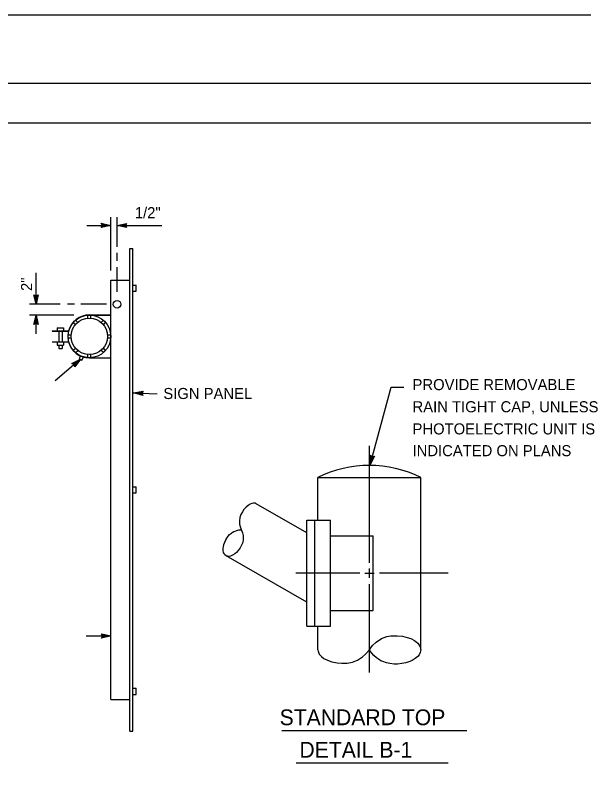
# Model space of a CAD drawing. Extents: x -894 to 866, y -472 to 714.
# Drawn here: x -234.1 to 125.3, y 230.9 to 713.6 of the extents above; entities that cross this region are included whole.
import ezdxf

# ---------------------------------------------------------------- set-up
doc = ezdxf.new("R2010")
doc.units = 0
for name, color, linetype in [('border_PLOTTING-ELEMENTS', 7, 'Continuous'), ('border_rw_22x34_Cut_Lines', 7, 'Continuous'), ('border_SHEET', 7, 'Continuous'), ('es_DETAIL', 7, 'Continuous'), ('es_DETAIL-anno', 7, 'Continuous')]:
    doc.layers.add(name, color=color, linetype=linetype)

msp = doc.modelspace()

# ---------------------------------------------------------------- linework, layer by layer
at = {"layer": 'border_PLOTTING-ELEMENTS'}
for points in [[(-894.04, -472.45), (865.96, -472.45), (865.96, 713.55), (-894.04, 713.55)], [(-864.04, 670.55), (835.96, 670.55), (835.96, -429.45), (-864.04, -429.45)]]:
    msp.add_lwpolyline(points, close=True, dxfattribs=at)
at = {"layer": 'border_rw_22x34_Cut_Lines'}
msp.add_lwpolyline([(-864.04, 670.55), (835.96, 670.55), (835.96, -429.45), (-864.04, -429.45)], close=True, dxfattribs=at)
at = {"layer": 'border_SHEET'}
msp.add_line((-814.04, 645.55), (810.96, 645.55), dxfattribs=at)
at = {"layer": 'es_DETAIL'}
for p, q in [((-161.71, 261.01), (-161.71, 566.01)), ((-161.71, 566.01), (-159.71, 566.01)), ((-159.71, 261.01), (-159.71, 566.01)), ((-173.71, 281.01), (-173.71, 546.01)), ((-173.71, 546.01), (-161.71, 546.01)), ((-159.71, 543.01), (-157.71, 543.01)), ((-157.71, 539.01), (-157.71, 543.01)), ((-159.71, 539.01), (-157.71, 539.01)), ((-188.21, 521.97), (-188.21, 524.01)), ((-187.21, 524.12), (-173.71, 524.12)), ((-187.21, 524.01), (-173.71, 524.01)), ((-186.21, 521.97), (-186.21, 524.01)), ((-196.02, 517.91), (-197.46, 519.35)), ((-194.61, 519.32), (-196.05, 520.77)), ((-179.82, 519.32), (-178.37, 520.77)), ((-178.4, 517.91), (-176.96, 519.35)), ((-210.71, 514.01), (-200.36, 514.01)), ((-210.71, 514.01), (-210.71, 513.91)), ((-210.71, 513.91), (-200.28, 513.91)), ((-207.53, 516.01), (-203.53, 516.01)), ((-207.53, 516.01), (-207.53, 514.01)), ((-206.49, 513.91), (-206.49, 507.12)), ((-204.49, 513.91), (-204.49, 507.12)), ((-203.53, 516.01), (-203.53, 514.01)), ((-210.71, 507.12), (-200.28, 507.12)), ((-210.71, 507.12), (-210.71, 507.01)), ((-210.71, 507.01), (-200.36, 507.01)), ((-207.53, 507.01), (-207.53, 505.01)), ((-203.53, 507.01), (-203.53, 505.01)), ((-200.71, 511.51), (-198.67, 511.51)), ((-200.71, 509.51), (-198.67, 509.51)), ((-175.76, 511.51), (-173.71, 511.51)), ((-175.76, 509.51), (-173.71, 509.51)), ((-207.53, 505.01), (-203.53, 505.01)), ((-206.49, 505.01), (-206.49, 502.96)), ((-206.49, 502.96), (-204.49, 502.96)), ((-204.49, 505.01), (-204.49, 502.96)), ((-197.46, 501.67), (-196.02, 503.12)), ((-176.96, 501.67), (-178.4, 503.12)), ((-196.05, 500.26), (-194.61, 501.7)), ((-192.93, 498.17), (-193.74, 496.46)), ((-191.92, 495.59), (-191.04, 497.46)), ((-188.21, 497.01), (-188.21, 499.06)), ((-186.21, 497.01), (-186.21, 499.06)), ((-178.37, 500.26), (-179.82, 501.7)), ((-193.74, 496.46), (-191.92, 495.59)), ((-187.21, 497.01), (-173.71, 497.01)), ((-187.21, 496.91), (-173.71, 496.91)), ((-42.75, 421.32), (22.25, 421.32)), ((-42.75, 394.32), (-42.75, 421.32)), ((22.25, 312.32), (22.25, 421.32)), ((-159.71, 415.51), (-157.71, 415.51)), ((-157.71, 411.51), (-157.71, 415.51)), ((-159.71, 411.51), (-157.71, 411.51)), ((-49.75, 386.26), (-81.79, 404.76)), ((-49.75, 394.32), (-34.75, 394.32)), ((-49.75, 327.32), (-49.75, 394.32)), ((-44.75, 327.32), (-44.75, 394.32)), ((-34.75, 327.32), (-34.75, 394.32)), ((-34.75, 384.32), (-7.75, 384.32)), ((-7.75, 337.32), (-7.75, 384.32)), ((-49.75, 342.38), (-100.79, 371.85)), ((-34.75, 337.32), (-7.75, 337.32)), ((-49.75, 327.32), (-34.75, 327.32)), ((-42.75, 312.32), (-42.75, 327.32)), ((-159.71, 288.01), (-157.71, 288.01)), ((-157.71, 284.01), (-157.71, 288.01)), ((-173.71, 281.01), (-161.71, 281.01)), ((-159.71, 284.01), (-157.71, 284.01)), ((-161.71, 261.01), (-159.71, 261.01))]:
    msp.add_line(p, q, dxfattribs=at)
for points in [[(-81.79, 404.76), (-82.28, 404.98), (-83.41, 405.12), (-84.6, 404.88), (-85.65, 404.42), (-86.83, 403.66), (-88.17, 402.48), (-89.48, 400.99), (-90.47, 399.56), (-91.42, 397.85), (-92.04, 395.98), (-92.35, 393.98), (-92.28, 391.81), (-91.99, 390.28), (-91.32, 388.38), (-90.46, 386.42), (-90.04, 384.68), (-89.94, 382.35), (-90.3, 380.21), (-90.76, 378.89), (-91.91, 376.77), (-93.08, 375.17), (-94.27, 373.88), (-95.37, 372.95), (-96.71, 372.11), (-98.07, 371.59), (-99, 371.45), (-99.87, 371.51), (-100.81, 371.86), (-101.57, 372.51), (-102.05, 373.24), (-102.35, 373.99), (-102.58, 375.19), (-102.59, 376.56), (-102.49, 377.53), (-102.17, 378.96), (-101.67, 380.46), (-101.03, 381.9), (-100.4, 383.02), (-99.46, 384.31), (-98.58, 385.24), (-97.46, 386.17), (-96.89, 386.62), (-95.95, 387.09), (-95.16, 387.45), (-93.91, 387.89), (-92.83, 388.14), (-92, 388.26), (-91.33, 388.31)], [(-42.75, 312.32), (-42.65, 311.41), (-41.88, 309.61), (-40.52, 308.06), (-38.93, 306.9), (-36.79, 305.8), (-33.91, 304.82), (-30.58, 304.16), (-27.61, 303.91), (-24.28, 303.97), (-20.97, 304.65), (-17.74, 305.91), (-14.59, 307.85), (-12.56, 309.6), (-10.32, 312.22), (-8.15, 315.17), (-5.94, 317.27), (-2.57, 319.41), (0.91, 320.71), (3.26, 321.17), (7.38, 321.28), (10.75, 320.92), (13.68, 320.24), (15.99, 319.41), (18.38, 318.15), (20.32, 316.58), (21.32, 315.32), (21.98, 313.97), (22.25, 312.29), (21.96, 310.61), (21.28, 309.26), (20.43, 308.19), (18.84, 306.81), (16.83, 305.62), (15.3, 304.96), (12.91, 304.19), (10.27, 303.66), (7.58, 303.38), (5.38, 303.35), (2.67, 303.64), (0.54, 304.15), (-1.8, 305.02), (-2.95, 305.48), (-4.45, 306.46), (-5.67, 307.32), (-7.38, 308.8), (-8.67, 310.18), (-9.56, 311.32), (-10.21, 312.26)]]:
    msp.add_lwpolyline(points, dxfattribs=at)
for centre, radius in [((-169.72, 530.88), 2.41), ((-187.21, 510.51), 13.5), ((-187.21, 510.51), 11.5)]:
    msp.add_circle(centre, radius, dxfattribs=at)
for centre, radius, start, end in [((-187.21, 510.51), 13.6, 90, 165.0926), ((-187.21, 510.51), 13.6, 194.9074, 270), ((-10.25, 355.76), 73.18, 63.6331, 116.3669)]:
    msp.add_arc(centre, radius, start, end, dxfattribs=at)
at = {"layer": 'es_DETAIL-anno'}
for p, q in [((-173.71, 552.11), (-173.71, 585.96)), ((-169.72, 567.1), (-169.72, 585.96)), ((-188.84, 580.67), (-173.71, 580.67)), ((-178.91, 580.67), (-179.71, 582.01)), ((-179.71, 582.01), (-179.71, 582.01)), ((-179.71, 582.01), (-173.71, 580.67)), ((-173.71, 580.67), (-179.71, 579.34)), ((-179.71, 579.34), (-178.91, 580.67)), ((-179.71, 579.34), (-179.71, 579.34)), ((-179.49, 581.66), (-175.09, 580.67)), ((-175.1, 580.67), (-179.48, 579.7)), ((-176.47, 580.68), (-179.3, 580.05)), ((-179.26, 581.3), (-176.47, 580.68)), ((-179.09, 580.95), (-177.86, 580.68)), ((-177.86, 580.68), (-179.06, 580.41)), ((-173.71, 580.67), (-173.71, 580.67)), ((-169.72, 580.67), (-163.72, 582)), ((-169.72, 580.67), (-141.52, 580.67)), ((-163.72, 579.33), (-169.72, 580.67)), ((-169.72, 580.67), (-169.72, 580.67)), ((-163.94, 579.69), (-168.34, 580.67)), ((-168.33, 580.68), (-163.95, 581.64)), ((-166.96, 580.67), (-164.13, 581.3)), ((-164.17, 580.05), (-166.96, 580.67)), ((-165.58, 580.67), (-164.37, 580.94)), ((-164.35, 580.4), (-165.58, 580.67)), ((-163.72, 582), (-164.52, 580.67)), ((-164.52, 580.67), (-163.72, 579.33)), ((-163.72, 582), (-163.72, 582)), ((-163.72, 579.33), (-163.72, 579.33)), ((-169.72, 558.21), (-169.72, 563.29)), ((-220.91, 530.88), (-220.91, 550.74)), ((-169.72, 538.62), (-169.72, 554.27)), ((-220.91, 530.88), (-222.24, 536.88)), ((-222.24, 536.88), (-222.24, 536.88)), ((-222.24, 536.88), (-220.91, 536.08)), ((-220.91, 532.27), (-221.88, 536.64)), ((-220.91, 533.64), (-221.53, 536.47)), ((-220.91, 535.02), (-221.17, 536.23)), ((-220.91, 536.08), (-219.57, 536.88)), ((-219.57, 536.88), (-220.91, 530.88)), ((-219.92, 536.66), (-220.91, 532.26)), ((-220.28, 536.43), (-220.91, 533.64)), ((-220.63, 536.25), (-220.91, 535.02)), ((-219.57, 536.88), (-219.57, 536.88)), ((-205.62, 530.88), (-225.02, 530.88)), ((-220.91, 530.88), (-220.91, 530.88)), ((-196.61, 530.88), (-201.11, 530.88)), ((-176.33, 530.88), (-192.62, 530.88)), ((-197.05, 524.01), (-225.02, 524.01)), ((-222.25, 518.01), (-220.91, 524.01)), ((-221.89, 518.23), (-220.91, 522.63)), ((-220.91, 512.21), (-220.91, 524.01)), ((-220.91, 524.01), (-220.91, 524.01)), ((-220.91, 524.01), (-219.58, 518.01)), ((-220.91, 522.62), (-219.94, 518.25)), ((-220.91, 518.81), (-222.25, 518.01)), ((-222.25, 518.01), (-222.25, 518.01)), ((-221.53, 518.46), (-220.91, 521.25)), ((-221.19, 518.64), (-220.91, 519.87)), ((-220.91, 521.25), (-220.28, 518.42)), ((-220.91, 519.87), (-220.64, 518.66)), ((-219.58, 518.01), (-220.91, 518.81)), ((-219.58, 518.01), (-219.58, 518.01)), ((-192.88, 496.05), (-208.77, 482.42)), ((-198.22, 493.32), (-192.79, 496.21)), ((-196.74, 492.83), (-198.22, 493.32)), ((-198.22, 493.32), (-198.22, 493.32)), ((-197.82, 493.19), (-193.84, 495.31)), ((-197.41, 493.07), (-194.89, 494.41)), ((-197.05, 492.92), (-195.94, 493.52)), ((-196.48, 491.3), (-196.74, 492.83)), ((-195.94, 493.52), (-196.68, 492.53)), ((-194.89, 494.41), (-196.62, 492.1)), ((-193.84, 495.3), (-196.53, 491.72)), ((-192.79, 496.21), (-196.48, 491.3)), ((-192.79, 496.21), (-192.79, 496.21)), ((-196.48, 491.3), (-196.48, 491.3)), ((-9.79, 429.35), (3.54, 478.35)), ((3.54, 478.35), (11.57, 478.35)), ((-159.35, 474.79), (-153.3, 475.86)), ((-159.35, 474.79), (-144.31, 474.14)), ((-153.42, 473.19), (-159.35, 474.79)), ((-159.35, 474.79), (-159.35, 474.79)), ((-153.62, 473.56), (-157.97, 474.73)), ((-157.96, 474.74), (-153.55, 475.51)), ((-156.59, 474.67), (-153.74, 475.17)), ((-153.83, 473.93), (-156.59, 474.67)), ((-155.21, 474.61), (-153.99, 474.83)), ((-154, 474.28), (-155.21, 474.61)), ((-153.3, 475.86), (-154.16, 474.57)), ((-154.16, 474.57), (-153.42, 473.19)), ((-153.42, 473.19), (-153.42, 473.19)), ((-153.3, 475.86), (-153.3, 475.86)), ((-9.79, 429.35), (-9.5, 435.49)), ((-6.92, 434.79), (-9.79, 429.35)), ((-9.5, 435.49), (-9.5, 435.49)), ((-9.5, 435.49), (-8.43, 434.37)), ((-9.43, 430.69), (-9.21, 435.17)), ((-7.32, 434.67), (-9.43, 430.68)), ((-9.06, 432.02), (-8.93, 434.91)), ((-7.73, 434.54), (-9.06, 432.02)), ((-8.7, 433.35), (-8.64, 434.59)), ((-8.11, 434.46), (-8.7, 433.35)), ((-8.43, 434.37), (-6.92, 434.79)), ((-6.92, 434.79), (-6.92, 434.79)), ((-9.79, 429.35), (-9.79, 429.35)), ((-10.15, 360.83), (-10.15, 363.83)), ((-13.15, 360.83), (-10.15, 360.83)), ((-10.15, 357.83), (-10.15, 360.83)), ((-10.15, 360.83), (-7.15, 360.83)), ((-189.33, 321.13), (-173.54, 321.13)), ((-178.74, 321.13), (-179.54, 322.47)), ((-179.54, 322.47), (-179.54, 322.47)), ((-179.54, 322.47), (-173.54, 321.13)), ((-173.54, 321.13), (-179.54, 319.8)), ((-179.54, 319.8), (-178.74, 321.13)), ((-179.54, 319.8), (-179.54, 319.8)), ((-179.32, 322.12), (-174.92, 321.13)), ((-174.93, 321.13), (-179.3, 320.16)), ((-176.3, 321.13), (-179.12, 320.51)), ((-179.09, 321.76), (-176.3, 321.13)), ((-178.91, 321.41), (-177.68, 321.14)), ((-177.68, 321.14), (-178.89, 320.87)), ((-173.54, 321.13), (-173.54, 321.13)), ((-65.54, 261.34), (51.4, 261.34)), ((-56.45, 240.84), (39.51, 240.84))]:
    msp.add_line(p, q, dxfattribs=at)
for points in [[(-10.15, 367.29), (-10.15, 441.37)], [(-10.15, 385.87), (-10.15, 389.26)], [(-16.31, 360.83), (-56.79, 360.83)], [(-10.15, 357.83), (-10.15, 357.83)], [(-7.15, 360.83), (-7.15, 360.83)], [(39.56, 360.83), (-3.83, 360.83)], [(-10.15, 297.97), (-10.15, 353.95)]]:
    msp.add_lwpolyline(points, dxfattribs=at)

# ---------------------------------------------------------------- texts
for s, height, p in [('1/2"', 7, (-158.48, 585.24)), ('PROVIDE REMOVABLE', 7, (17.07, 476.54)), ('SIGN PANEL', 7, (-140.47, 470.92)), ('RAIN TIGHT CAP, UNLESS', 7, (17.07, 462.54)), ('PHOTOELECTRIC UNIT IS', 7, (17.07, 448.54)), ('INDICATED ON PLANS', 7, (17.07, 434.77)), ('STANDARD TOP', 10, (-66.95, 264.69)), ('DETAIL B-1', 10, (-54.43, 244.18))]:
    msp.add_text(s, height=height, dxfattribs=at).set_placement(p)
msp.add_text('2"', height=7, rotation=90, dxfattribs=at).set_placement((-223.45, 539.22))

doc.saveas('drawing.dxf')
